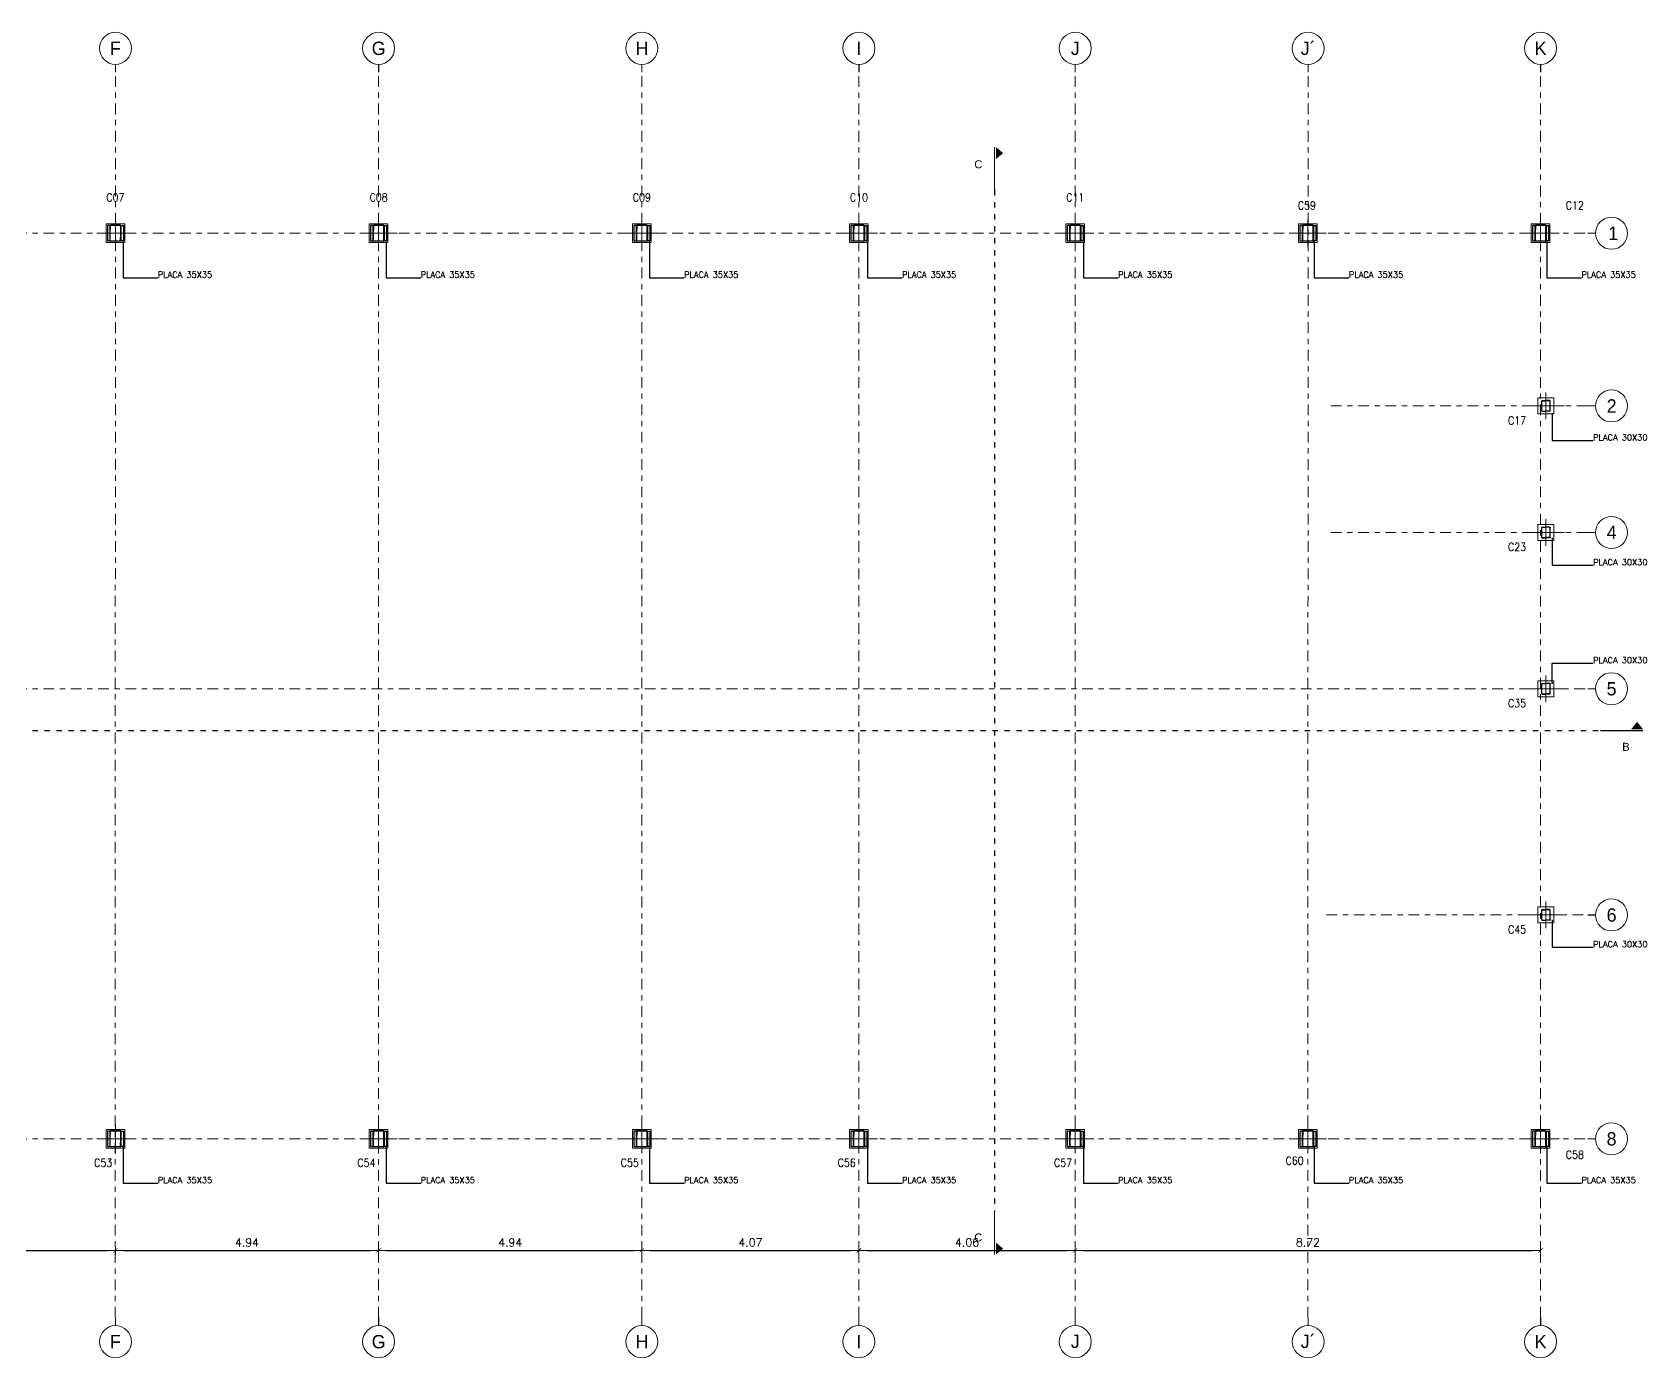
# Model space of a CAD drawing. Header units: metres. Extents: x 177 to 477, y -228 to -48.
# Drawn here: x 262.93 to 293.2, y -178.06 to -153.22 of the extents above; entities that cross this region are included whole.
import ezdxf
from ezdxf import colors
from ezdxf.entities.mleader import LeaderData, LeaderLine
from ezdxf.enums import TextEntityAlignment as Align
from ezdxf.math import Vec2, Vec3

# ---------------------------------------------------------------- set-up
doc = ezdxf.new("R2010")
doc.units = ezdxf.units.M
doc.linetypes.add('CYPE_RAYAPUNTO', pattern=[0.4125, 0.2025, -0.105, 0, -0.105])
doc.linetypes.add('DOT2', pattern=[0.125, 0, -0.125])
for name, color, linetype, lineweight in [('COLUMNAS_EJES', 1, 'Continuous', 9), ('COTAS', 160, 'Continuous', 0), ('EST_EJES', 160, 'Continuous', 0), ('PERFILES', 3, 'Continuous', 0), ('PILAR_HORMIGON', 3, 'Continuous', 20)]:
    doc.layers.add(name, color=color, linetype=linetype, lineweight=lineweight)
for name, color, linetype in [('CT-100-cota-01', 160, 'Continuous'), ('ES-Perfil 01', 3, 'Continuous'), ('EST-VISTA 2', 3, 'Continuous'), ('EST-VISTA 3', 1, 'Continuous'), ('LEYENDAS', 160, 'Continuous')]:
    doc.layers.add(name, color=color, linetype=linetype)
doc.styles.add('25-PRIMARIOS', font='', dxfattribs={"height": 0.1})
doc.styles.get("Standard").update_dxf_attribs({"font": 'romans.shx'})
doc.styles.add('TX-LOCAL50', font='GOTHIC.TTF', dxfattribs={"height": 0.125})
doc.styles.get('25-PRIMARIOS').set_extended_font_data('Helvetica')
doc.dimstyles.new('COTA_1-75', dxfattribs={"dimscale": 0.75, "dimtxt": 0.2, "dimasz": 0.2, "dimexe": 0, "dimexo": 0.7, "dimgap": 0.1, "dimtad": 1, "dimzin": 4, "dimdsep": 46, "dimtxsty": 'Standard', "dimblk1": 'COTA_N', "dimblk2": 'COTA_N', "dimsah": 1, "dimcen": 2, "dimse1": 1, "dimse2": 1, "dimclrd": 256, "dimclre": 256, "dimclrt": 256, "dimadec": 0, "dimazin": 0, "dimtfac": 1, "dimtix": 1, "dimtmove": 2, "dimatfit": 3, "dimldrblk": 'COTA_N', "dimfxl": 0, "dimtolj": 1, "dimtzin": 0, "dimarcsym": 0})

# ---------------------------------------------------------------- blocks, each defined once
blk = doc.blocks.new('Ejes de la columna')
at = {"layer": 'COLUMNAS_EJES'}
for p, q in [((0, -0.5), (0, 0.5)), ((-0.5, 0), (0.5, 0))]:
    blk.add_line(p, q, dxfattribs=at)
blk = doc.blocks.new('COTA_N')
for p, q in [((-1, 0), (0, 0)), ((0, 0.5), (0, -0.5))]:
    blk.add_line(p, q)
at = {"const_width": 0.065}
blk.add_lwpolyline([(0.14, 0.14), (0.28, 0.28), (0, 0), (-0.14, -0.14), (-0.28, -0.28)], dxfattribs=at)
blk = doc.blocks.new('*D436')
at = {"layer": 'COTAS', "lineweight": -2, "transparency": 16777216}
blk.add_line((259.702, -176.049), (264.337, -176.049), dxfattribs=at)
at = {"layer": 'Defpoints', "color": 0, "transparency": 16777216}
for p in [(259.552, -174.133), (264.487, -174.133), (264.487, -176.049)]:
    blk.add_point(p, dxfattribs=at)
at = {"layer": 'COTAS', "lineweight": -2, "transparency": 16777216, "xscale": 0.15, "yscale": 0.15, "zscale": 0.15, "rotation": 180}
blk.add_blockref('COTA_N', (259.552, -176.049), dxfattribs=at)
at = {"layer": 'COTAS', "lineweight": -2, "transparency": 16777216, "xscale": 0.15, "yscale": 0.15, "zscale": 0.15}
blk.add_blockref('COTA_N', (264.487, -176.049), dxfattribs=at)
at = {"layer": 'COTAS', "transparency": 16777216, "insert": (262.02, -175.899), "char_height": 0.15, "attachment_point": 5}
blk.add_mtext('\\A1;4.94', dxfattribs=at)
blk = doc.blocks.new('*D437')
at = {"layer": 'COTAS', "lineweight": -2, "transparency": 16777216}
blk.add_line((264.637, -176.049), (269.272, -176.049), dxfattribs=at)
at = {"layer": 'Defpoints', "color": 0, "transparency": 16777216}
for p in [(264.487, -174.133), (269.422, -174.133), (269.422, -176.049)]:
    blk.add_point(p, dxfattribs=at)
at = {"layer": 'COTAS', "lineweight": -2, "transparency": 16777216, "xscale": 0.15, "yscale": 0.15, "zscale": 0.15, "rotation": 180}
blk.add_blockref('COTA_N', (264.487, -176.049), dxfattribs=at)
at = {"layer": 'COTAS', "lineweight": -2, "transparency": 16777216, "xscale": 0.15, "yscale": 0.15, "zscale": 0.15}
blk.add_blockref('COTA_N', (269.422, -176.049), dxfattribs=at)
at = {"layer": 'COTAS', "transparency": 16777216, "insert": (266.955, -175.899), "char_height": 0.15, "attachment_point": 5}
blk.add_mtext('\\A1;4.94', dxfattribs=at)
blk = doc.blocks.new('*D438')
at = {"layer": 'COTAS', "lineweight": -2, "transparency": 16777216}
blk.add_line((269.572, -176.049), (274.207, -176.049), dxfattribs=at)
at = {"layer": 'Defpoints', "color": 0, "transparency": 16777216}
for p in [(269.422, -174.133), (274.357, -174.133), (274.357, -176.049)]:
    blk.add_point(p, dxfattribs=at)
at = {"layer": 'COTAS', "lineweight": -2, "transparency": 16777216, "xscale": 0.15, "yscale": 0.15, "zscale": 0.15, "rotation": 180}
blk.add_blockref('COTA_N', (269.422, -176.049), dxfattribs=at)
at = {"layer": 'COTAS', "lineweight": -2, "transparency": 16777216, "xscale": 0.15, "yscale": 0.15, "zscale": 0.15}
blk.add_blockref('COTA_N', (274.357, -176.049), dxfattribs=at)
at = {"layer": 'COTAS', "transparency": 16777216, "insert": (271.89, -175.899), "char_height": 0.15, "attachment_point": 5}
blk.add_mtext('\\A1;4.94', dxfattribs=at)
blk = doc.blocks.new('*D439')
at = {"layer": 'COTAS', "lineweight": -2, "transparency": 16777216}
blk.add_line((274.507, -176.049), (278.277, -176.049), dxfattribs=at)
at = {"layer": 'Defpoints', "color": 0, "transparency": 16777216}
for p in [(274.357, -174.133), (278.427, -174.133), (278.427, -176.049)]:
    blk.add_point(p, dxfattribs=at)
at = {"layer": 'COTAS', "lineweight": -2, "transparency": 16777216, "xscale": 0.15, "yscale": 0.15, "zscale": 0.15, "rotation": 180}
blk.add_blockref('COTA_N', (274.357, -176.049), dxfattribs=at)
at = {"layer": 'COTAS', "lineweight": -2, "transparency": 16777216, "xscale": 0.15, "yscale": 0.15, "zscale": 0.15}
blk.add_blockref('COTA_N', (278.427, -176.049), dxfattribs=at)
at = {"layer": 'COTAS', "transparency": 16777216, "insert": (276.392, -175.899), "char_height": 0.15, "attachment_point": 5}
blk.add_mtext('\\A1;4.07', dxfattribs=at)
blk = doc.blocks.new('*D440')
at = {"layer": 'COTAS', "lineweight": -2, "transparency": 16777216}
blk.add_line((278.577, -176.049), (282.332, -176.049), dxfattribs=at)
at = {"layer": 'Defpoints', "color": 0, "transparency": 16777216}
for p in [(278.427, -174.133), (282.482, -174.133), (282.482, -176.049)]:
    blk.add_point(p, dxfattribs=at)
at = {"layer": 'COTAS', "lineweight": -2, "transparency": 16777216, "xscale": 0.15, "yscale": 0.15, "zscale": 0.15, "rotation": 180}
blk.add_blockref('COTA_N', (278.427, -176.049), dxfattribs=at)
at = {"layer": 'COTAS', "lineweight": -2, "transparency": 16777216, "xscale": 0.15, "yscale": 0.15, "zscale": 0.15}
blk.add_blockref('COTA_N', (282.482, -176.049), dxfattribs=at)
at = {"layer": 'COTAS', "transparency": 16777216, "insert": (280.455, -175.899), "char_height": 0.15, "attachment_point": 5}
blk.add_mtext('\\A1;4.06', dxfattribs=at)
blk = doc.blocks.new('*D441')
at = {"layer": 'COTAS', "lineweight": -2, "transparency": 16777216}
blk.add_line((282.632, -176.049), (291.057, -176.049), dxfattribs=at)
at = {"layer": 'Defpoints', "color": 0, "transparency": 16777216}
for p in [(282.482, -174.269), (291.207, -174.194), (291.207, -176.049)]:
    blk.add_point(p, dxfattribs=at)
at = {"layer": 'COTAS', "lineweight": -2, "transparency": 16777216, "xscale": 0.15, "yscale": 0.15, "zscale": 0.15, "rotation": 180}
blk.add_blockref('COTA_N', (282.482, -176.049), dxfattribs=at)
at = {"layer": 'COTAS', "lineweight": -2, "transparency": 16777216, "xscale": 0.15, "yscale": 0.15, "zscale": 0.15}
blk.add_blockref('COTA_N', (291.207, -176.049), dxfattribs=at)
at = {"layer": 'COTAS', "transparency": 16777216, "insert": (286.845, -175.899), "char_height": 0.15, "attachment_point": 5}
blk.add_mtext('\\A1;8.72', dxfattribs=at)
blk = doc.blocks.new('placa 35x35')
at = {"layer": 'PILAR_HORMIGON', "color": 5}
blk.add_lwpolyline([(239.637, -136.742), (239.987, -136.742), (239.987, -136.392), (239.637, -136.392), (239.637, -136.742)], dxfattribs=at)
at = {"layer": 'COLUMNAS_EJES', "xscale": 0.7, "yscale": 0.5}
blk.add_blockref('Ejes de la columna', (239.812, -136.567), dxfattribs=at)
blk = doc.blocks.new('PLACA 30X30')
at = {"layer": 'PILAR_HORMIGON', "color": 5}
blk.add_lwpolyline([(234.349, -145.252), (234.649, -145.252), (234.649, -144.952), (234.349, -144.952), (234.349, -145.252)], close=True, dxfattribs=at)
at = {"layer": 'COLUMNAS_EJES', "yscale": 0.5}
for xscale in [0.7, 0.5]:
    blk.add_blockref('Ejes de la columna', (234.499, -145.102), dxfattribs=dict(at, xscale=xscale))
blk = doc.blocks.new('206.4x70x3.2')
at = {"layer": 'ES-Perfil 01'}
for p, q in [((0, -0.0968), (0, 0.0904)), ((0.0032, -0.0968), (0.0032, 0.0904)), ((0.0064, 0.0968), (0.08, 0.0968)), ((0.0064, 0.0936), (0.08, 0.0936)), ((0.08, 0.0968), (0.08, 0.0936)), ((0.0064, -0.1), (0.08, -0.1)), ((0.0064, -0.1032), (0.08, -0.1032)), ((0.08, -0.1), (0.08, -0.1032))]:
    blk.add_line(p, q, dxfattribs=at)
for centre, radius, start, end in [((0.0064, 0.0904), 0.0064, 90, 180), ((0.0064, 0.0904), 0.0032, 90, 180), ((0.0064, -0.0968), 0.0064, 180, 270), ((0.0064, -0.0968), 0.0032, 180, 270)]:
    blk.add_arc(centre, radius, start, end, dxfattribs=at)
blk = doc.blocks.new('*U607')
at = {"layer": 'EST-VISTA 2', "color": 2}
for points in [[(0.1436, 0.254), (-0.1436, 0.254), (-0.1436, 0.2508), (0.1436, 0.2508)], [(0.1436, 0.0476), (-0.1436, 0.0476), (-0.1436, 0.0508), (0.1436, 0.0508)]]:
    blk.add_lwpolyline(points, close=True, dxfattribs=at)
at = {"layer": 'EST-VISTA 3'}
for points in [[(-0.1436, 0.2508), (0.1436, 0.2508), (0.1436, 0.3016), (-0.1436, 0.3016)], [(-0.1436, 0.0508), (0.1436, 0.0508), (0.1436, 0), (-0.1436, 0)]]:
    blk.add_lwpolyline(points, close=True, dxfattribs=at)
at = {"layer": 'PERFILES'}
blk.add_blockref('206.4x70x3.2', (-0.15, 0.154), dxfattribs=at)
at = {"layer": 'PERFILES', "xscale": -1}
blk.add_blockref('206.4x70x3.2', (0.15, 0.154), dxfattribs=at)
blk = doc.blocks.new('*U608')
at = {"layer": 'PERFILES'}
blk.add_blockref('206.4x70x3.2', (-0.15, 0.154), dxfattribs=at)
at = {"layer": 'PERFILES', "xscale": -1}
blk.add_blockref('206.4x70x3.2', (0.01, 0.154), dxfattribs=at)
blk = doc.blocks.new('col')
at = {"rotation": 90}
for p in [(10.021, 16.97), (14.956, 16.97), (19.891, 16.97), (23.961, 16.97), (28.016, 16.97), (32.378, 16.97), (36.741, 16.97), (10.021, 0), (14.956, 0), (19.891, 0), (23.961, 0), (28.016, 0), (32.378, 0), (36.741, 0)]:
    blk.add_blockref('*U607', p, dxfattribs=at)
for p in [(36.76, 13.583), (36.76, 11.213), (36.76, 8.284), (36.76, 4.044)]:
    blk.add_blockref('*U608', p)
blk = doc.blocks.new('SIMB EJE EST VER 50')
at = {"const_width": 0.01}
blk.add_lwpolyline([(0, 0.075), (0, 0)], dxfattribs=at)
blk.add_circle((0, 0.225), 0.15)
at = {"style": 'TX-LOCAL50', "width": 0.98}
blk.add_attdef('EJE', text='', height=0.125, dxfattribs=at).set_placement((0, 0.1625), align=Align.CENTER)
blk = doc.blocks.new('SIMB EJE EST HOR 50')
at = {"const_width": 0.01}
blk.add_lwpolyline([(-0.075, 0), (0, 0)], dxfattribs=at)
blk.add_circle((-0.225, 0), 0.15)
at = {"style": 'TX-LOCAL50', "width": 0.98}
blk.add_attdef('EJE', (-0.275, -0.0625), '', height=0.125, dxfattribs=at)
blk = doc.blocks.new('EJES PA')
at = {"layer": 'EST_EJES', "linetype": 'CYPE_RAYAPUNTO'}
for p, q in [((29.505, -20.321), (29.509, 3.016)), ((34.44, -20.321), (34.444, 3.016)), ((39.375, -20.321), (39.379, 3.016)), ((43.445, -20.321), (43.449, 3.016)), ((47.5, -20.321), (47.504, 3.016)), ((51.865, -20.321), (51.869, 3.016)), ((56.225, -20.321), (56.229, 3.016)), ((-1.567, 0), (57.108, 0)), ((57.108, -3.236), (52.212, -3.236)), ((57.108, -5.606), (52.212, -5.606)), ((-1.567, -8.535), (57.108, -8.535)), ((52.212, -12.775), (57.108, -12.775)), ((-1.567, -16.97), (57.108, -16.97))]:
    blk.add_line(p, q, dxfattribs=at)
ref = blk.add_blockref('SIMB EJE EST VER 50', (29.509, 3.016), dxfattribs=dict(at, xscale=2, yscale=2, zscale=2))
ref.add_attrib('EJE', 'F', dxfattribs={"layer": '0', "height": 0.25, "style": 'TX-LOCAL50'}).set_placement((29.509, 3.341), align=Align.CENTER)
ref = blk.add_blockref('SIMB EJE EST VER 50', (34.444, 3.016), dxfattribs=dict(at, xscale=2, yscale=2, zscale=2))
ref.add_attrib('EJE', 'G', dxfattribs={"layer": '0', "height": 0.25, "style": 'TX-LOCAL50'}).set_placement((34.444, 3.341), align=Align.CENTER)
ref = blk.add_blockref('SIMB EJE EST VER 50', (39.379, 3.016), dxfattribs=dict(at, xscale=2, yscale=2, zscale=2))
ref.add_attrib('EJE', 'H', dxfattribs={"layer": '0', "height": 0.25, "style": 'TX-LOCAL50'}).set_placement((39.379, 3.341), align=Align.CENTER)
ref = blk.add_blockref('SIMB EJE EST VER 50', (43.449, 3.016), dxfattribs=dict(at, xscale=2, yscale=2, zscale=2))
ref.add_attrib('EJE', 'I', dxfattribs={"layer": '0', "height": 0.25, "style": 'TX-LOCAL50'}).set_placement((43.449, 3.341), align=Align.CENTER)
ref = blk.add_blockref('SIMB EJE EST VER 50', (47.504, 3.016), dxfattribs=dict(at, xscale=2, yscale=2, zscale=2))
ref.add_attrib('EJE', 'J', dxfattribs={"layer": '0', "height": 0.25, "style": 'TX-LOCAL50'}).set_placement((47.504, 3.341), align=Align.CENTER)
ref = blk.add_blockref('SIMB EJE EST VER 50', (51.869, 3.016), dxfattribs=dict(at, xscale=2, yscale=2, zscale=2))
ref.add_attrib('EJE', 'J´', dxfattribs={"layer": '0', "height": 0.25, "style": 'TX-LOCAL50'}).set_placement((51.869, 3.341), align=Align.CENTER)
ref = blk.add_blockref('SIMB EJE EST VER 50', (56.229, 3.016), dxfattribs=dict(at, xscale=2, yscale=2, zscale=2))
ref.add_attrib('EJE', 'K', dxfattribs={"layer": '0', "height": 0.25, "style": 'TX-LOCAL50'}).set_placement((56.229, 3.341), align=Align.CENTER)
ref = blk.add_blockref('SIMB EJE EST HOR 50', (57.108, 0), dxfattribs=dict(at, xscale=-2, yscale=2, zscale=2))
ref.add_attrib('EJE', '1', (57.495, -0.125), dxfattribs={"layer": '0', "height": 0.25, "style": 'TX-LOCAL50'})
ref = blk.add_blockref('SIMB EJE EST HOR 50', (57.108, -3.236), dxfattribs=dict(at, xscale=-2, yscale=2, zscale=2))
ref.add_attrib('EJE', '2', (57.467, -3.361), dxfattribs={"layer": '0', "height": 0.25, "style": 'TX-LOCAL50'})
ref = blk.add_blockref('SIMB EJE EST HOR 50', (57.108, -5.606), dxfattribs=dict(at, xscale=-2, yscale=2, zscale=2))
ref.add_attrib('EJE', '4', (57.467, -5.731), dxfattribs={"layer": '0', "height": 0.25, "style": 'TX-LOCAL50'})
ref = blk.add_blockref('SIMB EJE EST HOR 50', (57.108, -8.535), dxfattribs=dict(at, xscale=-2, yscale=2, zscale=2))
ref.add_attrib('EJE', '5', (57.466, -8.66), dxfattribs={"layer": '0', "height": 0.25, "style": 'TX-LOCAL50'})
ref = blk.add_blockref('SIMB EJE EST HOR 50', (57.108, -12.775), dxfattribs=dict(at, xscale=-2, yscale=2, zscale=2))
ref.add_attrib('EJE', '6', (57.466, -12.9), dxfattribs={"layer": '0', "height": 0.25, "style": 'TX-LOCAL50'})
ref = blk.add_blockref('SIMB EJE EST HOR 50', (57.108, -16.97), dxfattribs=dict(at, xscale=-2, yscale=2, zscale=2))
ref.add_attrib('EJE', '8', (57.466, -17.095), dxfattribs={"layer": '0', "height": 0.25, "style": 'TX-LOCAL50'})
ref = blk.add_blockref('SIMB EJE EST VER 50', (29.509, -20.321), dxfattribs=dict(at, xscale=-2, yscale=2, zscale=2, rotation=180))
ref.add_attrib('EJE', 'F', dxfattribs={"layer": '0', "height": 0.25, "style": 'TX-LOCAL50'}).set_placement((29.509, -20.896), align=Align.CENTER)
ref = blk.add_blockref('SIMB EJE EST VER 50', (34.444, -20.321), dxfattribs=dict(at, xscale=-2, yscale=2, zscale=2, rotation=180))
ref.add_attrib('EJE', 'G', dxfattribs={"layer": '0', "height": 0.25, "style": 'TX-LOCAL50'}).set_placement((34.444, -20.896), align=Align.CENTER)
ref = blk.add_blockref('SIMB EJE EST VER 50', (39.379, -20.321), dxfattribs=dict(at, xscale=-2, yscale=2, zscale=2, rotation=180))
ref.add_attrib('EJE', 'H', dxfattribs={"layer": '0', "height": 0.25, "style": 'TX-LOCAL50'}).set_placement((39.379, -20.896), align=Align.CENTER)
ref = blk.add_blockref('SIMB EJE EST VER 50', (43.445, -20.321), dxfattribs=dict(at, xscale=-2, yscale=2, zscale=2, rotation=180))
ref.add_attrib('EJE', 'I', dxfattribs={"layer": '0', "height": 0.25, "style": 'TX-LOCAL50'}).set_placement((43.445, -20.896), align=Align.CENTER)
ref = blk.add_blockref('SIMB EJE EST VER 50', (47.504, -20.321), dxfattribs=dict(at, xscale=-2, yscale=2, zscale=2, rotation=180))
ref.add_attrib('EJE', 'J', dxfattribs={"layer": '0', "height": 0.25, "style": 'TX-LOCAL50'}).set_placement((47.504, -20.89), align=Align.CENTER)
ref = blk.add_blockref('SIMB EJE EST VER 50', (51.869, -20.321), dxfattribs=dict(at, xscale=-2, yscale=2, zscale=2, rotation=180))
ref.add_attrib('EJE', 'J´', dxfattribs={"layer": '0', "height": 0.25, "style": 'TX-LOCAL50'}).set_placement((51.869, -20.89), align=Align.CENTER)
ref = blk.add_blockref('SIMB EJE EST VER 50', (56.229, -20.321), dxfattribs=dict(at, xscale=-2, yscale=2, zscale=2, rotation=180))
ref.add_attrib('EJE', 'K', dxfattribs={"layer": '0', "height": 0.25, "style": 'TX-LOCAL50'}).set_placement((56.229, -20.896), align=Align.CENTER)
blk = doc.blocks.new('CORTE SIMB')
at = {"ltscale": 10, "const_width": 0.015}
blk.add_lwpolyline([(0.267, 0.46), (0.267, -0.075)], dxfattribs=at)
at = {"ltscale": 10}
blk.add_lwpolyline([(0.25, 0, 0.15, 0, 0), (0.158, 0, 0, 0, 0)], format="xyseb", dxfattribs=at)
at = {"style": '25-PRIMARIOS'}
blk.add_attdef('CORTE', text='', height=0.1, dxfattribs=at).set_placement((0.543, 0.076), align=Align.MIDDLE)
blk = doc.blocks.new('CORTES')
at = {"layer": 'LEYENDAS', "linetype": 'DOT2'}
for p, q in [((22.882, 10.132), (22.882, -9.015)), ((-24.402, 0), (34.24, 0))]:
    blk.add_line(p, q, dxfattribs=at)
at = {"layer": 'LEYENDAS'}
ref = blk.add_blockref('CORTE SIMB', (23.283, 10.823), dxfattribs=dict(at, xscale=1.5, yscale=1.5, zscale=1.5, rotation=180))
ref.add_attrib('CORTE', 'C', dxfattribs={"layer": '0', "height": 0.15, "style": '25-PRIMARIOS'}).set_placement((22.579, 10.614), align=Align.MIDDLE)
ref = blk.add_blockref('CORTE SIMB', (34.93, 0.401), dxfattribs=dict(at, xscale=-1.5, yscale=1.5, zscale=1.5, rotation=90))
ref.add_attrib('CORTE', 'B', dxfattribs={"layer": '0', "height": 0.15, "style": '25-PRIMARIOS'}).set_placement((34.721, -0.303), align=Align.MIDDLE)
ref = blk.add_blockref('CORTE SIMB', (23.283, -9.705), dxfattribs=dict(at, xscale=-1.5, yscale=1.5, zscale=1.5))
ref.add_attrib('CORTE', 'C', dxfattribs={"layer": '0', "height": 0.15, "style": '25-PRIMARIOS'}).set_placement((22.579, -9.496), align=Align.MIDDLE)
blk = doc.blocks.new('_Dot')
at = {"color": 0, "linetype": 'ByBlock', "lineweight": -2}
blk.add_line((-0.5, 0), (-1, 0), dxfattribs=at)
at = {"color": 0, "linetype": 'ByBlock', "const_width": 0.5}
blk.add_lwpolyline([(-0.25, 0, 1), (0.25, 0, 1)], format="xyb", close=True, dxfattribs=at)

msp = doc.modelspace()

# ---------------------------------------------------------------- linework, layer by layer
at = {"layer": 'PILAR_HORMIGON'}
for points in [[(291.1574462, -160.3737822), (291.4574462, -160.3737822), (291.4574462, -160.0737822), (291.1574462, -160.0737822), (291.1574462, -160.3737822)], [(291.1574462, -162.7437822), (291.4574462, -162.7437822), (291.4574462, -162.4437822), (291.1574462, -162.4437822), (291.1574462, -162.7437822)], [(291.1574462, -165.673072), (291.4574462, -165.673072), (291.4574462, -165.373072), (291.1574462, -165.373072), (291.1574462, -165.673072)], [(291.1574462, -169.913072), (291.4574462, -169.913072), (291.4574462, -169.613072), (291.1574462, -169.613072), (291.1574462, -169.913072)]]:
    msp.add_lwpolyline(points, close=True, dxfattribs=at)

# ---------------------------------------------------------------- block references
for name, p in [('CORTES', (258.0862479, -166.3089999)), ('col', (254.6173767, -173.958072))]:
    msp.add_blockref(name, p)
at = {"layer": 'COLUMNAS_EJES'}
for p, xscale, yscale in [((264.4873767, -156.988072), 0.7, 0.55), ((269.4223767, -156.988072), 0.7, 0.55), ((274.3573767, -156.988072), 0.7, 0.55), ((278.4273767, -156.988072), 0.7, 0.55), ((282.4824462, -156.988072), 0.7, 0.55), ((291.2074462, -156.988072), 0.7, 0.55), ((291.3074462, -160.2237822), 0.5, 0.5), ((291.3074462, -162.5937822), 0.5, 0.5), ((291.3074462, -165.523072), 0.5, 0.5), ((291.3074462, -169.763072), 0.5, 0.5), ((264.4873767, -173.958072), 0.7, 0.55), ((264.4873767, -173.958072), 0.7, 0.55), ((269.4223767, -173.958072), 0.7, 0.55), ((269.4223767, -173.958072), 0.7, 0.55), ((274.3573767, -173.958072), 0.7, 0.55), ((274.3573767, -173.958072), 0.7, 0.55), ((278.4273767, -173.958072), 0.7, 0.55), ((278.4273767, -173.958072), 0.7, 0.55), ((282.4824462, -173.958072), 0.7, 0.55), ((282.4824462, -173.958072), 0.7, 0.55), ((291.2074462, -173.958072), 0.7, 0.55)]:
    msp.add_blockref('Ejes de la columna', p, dxfattribs=dict(at, xscale=xscale, yscale=yscale))
at = {"layer": 'CT-100-cota-01'}
for name, p in [('EJES PA', (234.9792203, -156.988072)), ('placa 35x35', (24.675, -20.421233)), ('placa 35x35', (29.61, -20.421233)), ('placa 35x35', (34.545, -20.421233)), ('placa 35x35', (38.615, -20.421233)), ('placa 35x35', (42.6700695, -20.421233)), ('placa 35x35', (47.0325695, -20.421233)), ('placa 35x35', (51.3950695, -20.421233)), ('PLACA 30X30', (56.8082513, -15.1219433)), ('PLACA 30X30', (56.8082513, -17.4919433)), ('PLACA 30X30', (56.8082513, -20.421233)), ('PLACA 30X30', (56.8082513, -24.661233)), ('placa 35x35', (24.675, -37.391233)), ('placa 35x35', (29.61, -37.391233)), ('placa 35x35', (34.545, -37.391233)), ('placa 35x35', (38.615, -37.391233)), ('placa 35x35', (42.6700695, -37.391233)), ('placa 35x35', (47.0325695, -37.391233)), ('placa 35x35', (51.3950695, -37.391233))]:
    msp.add_blockref(name, p, dxfattribs=at)

# ---------------------------------------------------------------- texts
at = {"layer": 'LEYENDAS', "linetype": 'ByBlock', "ltscale": 0.5, "width": 0.864}
for s, p in [('C07', (264.4873767, -156.315572)), ('C08', (269.4223767, -156.315572)), ('C09', (274.3573767, -156.315572)), ('C10', (278.4273767, -156.315572)), ('C11', (282.4824462, -156.315572)), ('C59', (286.8255637, -156.465572)), ('C12', (291.8488212, -156.465572)), ('C17', (290.7660712, -160.4962822)), ('C23', (290.7660712, -162.8662822)), ('C35', (290.7660712, -165.795572)), ('C45', (290.7660712, -170.035572)), ('C53', (264.258283, -174.405572)), ('C54', (269.193283, -174.405572)), ('C55', (274.1312283, -174.405572)), ('C56', (278.198283, -174.405572)), ('C57', (282.2533524, -174.405572)), ('C60', (286.59647, -174.3676584)), ('C58', (291.8488212, -174.255572))]:
    msp.add_text(s, height=0.15, dxfattribs=at).set_placement(p, align=Align.MIDDLE_CENTER)

# ---------------------------------------------------------------- dimensions: what is measured, and where the dimension line sits
at = {"layer": 'COTAS'}
for base, p1, p2, picture, middle in [((264.4873767148, -176.0491137972), (259.5523767148, -174.1330719874), (264.4873767148, -174.1330719874), '*D436', (262.0198767148, -175.8991137972)), ((269.4223767148, -176.0491137972), (264.4873767148, -174.1330719874), (269.4223767148, -174.1330719874), '*D437', (266.9548767148, -175.8991137972)), ((274.3573767148, -176.0491137972), (269.4223767148, -174.1330719874), (274.3573767148, -174.1330719874), '*D438', (271.8898767148, -175.8991137972)), ((278.4273767, -176.0491138), (274.3573767, -174.133072), (278.4273767, -174.133072), '*D439', (276.3923767, -175.8991138)), ((282.4824462, -176.0491138), (278.4273767, -174.133072), (282.4824462, -174.133072), '*D440', (280.4549114, -175.8991138)), ((291.207446183, -176.0491137972), (282.4824461848, -174.2686926852), (291.207446183, -174.1942103289), '*D441', (286.8449461839, -175.8991137972))]:
    dim = msp.add_linear_dim(base=base, p1=p1, p2=p2, dimstyle='COTA_1-75', dxfattribs=at)
    dim.commit()
    dim.dimension.update_dxf_attribs({"geometry": picture, "text_midpoint": middle})

# ---------------------------------------------------------------- leaders
at = {"layer": 'LEYENDAS'}
ml = msp.add_multileader_mtext('Standard', dxfattribs=at)
ml.set_content('PLACA 35X35', color=256)
ml.set_leader_properties()
ml.set_arrow_properties(name='DOT')
ml.build(insert=Vec2(0, 0))
ml.multileader.update_dxf_attribs({"text_left_attachment_type": 7, "text_right_attachment_type": 2, "dogleg_length": 0.03, "arrow_head_size": 0.03, "scale": 0.75})
ctx = ml.context
ctx.base_point, ctx.scale, ctx.char_height, ctx.arrow_head_size, ctx.landing_gap_size, ctx.plane_origin = Vec3(265.28399, -157.8199095), 0.75, 0.1125, 0.03, 0, Vec3(264.4601645, -157.1524304)
ctx.left_attachment, ctx.right_attachment = 7, 2
notes = []
notes.append((ctx, [(0, (1, 1, 0), (264.6351645, -157.8199095), (1, 0), 0.6488255, [(0, [(264.6351645, -157.1524304)], 0, [])])]))
ctx.mtext.insert, ctx.mtext.flow_direction = Vec3(265.28399, -157.7074095), 5
ml = msp.add_multileader_mtext('Standard', dxfattribs=at)
ml.set_content('PLACA 35X35', color=256)
ml.set_leader_properties()
ml.set_arrow_properties(name='DOT')
ml.build(insert=Vec2(0, 0))
ml.multileader.update_dxf_attribs({"text_left_attachment_type": 7, "text_right_attachment_type": 2, "dogleg_length": 0.03, "arrow_head_size": 0.03, "scale": 0.75})
ctx = ml.context
ctx.base_point, ctx.scale, ctx.char_height, ctx.arrow_head_size, ctx.landing_gap_size, ctx.plane_origin = Vec3(270.2113425, -157.8199095), 0.75, 0.1125, 0.03, 0, Vec3(269.387517, -157.1524304)
ctx.left_attachment, ctx.right_attachment = 7, 2
notes.append((ctx, [(0, (1, 1, 0), (269.562517, -157.8199095), (1, 0), 0.6488255, [(0, [(269.562517, -157.1524304)], 0, [])])]))
ctx.mtext.insert, ctx.mtext.flow_direction = Vec3(270.2113425, -157.7074095), 5
ml = msp.add_multileader_mtext('Standard', dxfattribs=at)
ml.set_content('PLACA 35X35', color=256)
ml.set_leader_properties()
ml.set_arrow_properties(name='DOT')
ml.build(insert=Vec2(0, 0))
ml.multileader.update_dxf_attribs({"text_left_attachment_type": 7, "text_right_attachment_type": 2, "dogleg_length": 0.03, "arrow_head_size": 0.03, "scale": 0.75})
ctx = ml.context
ctx.base_point, ctx.scale, ctx.char_height, ctx.arrow_head_size, ctx.landing_gap_size, ctx.plane_origin = Vec3(275.1504449, -157.8199095), 0.75, 0.1125, 0.03, 0, Vec3(274.3266195, -157.1524304)
ctx.left_attachment, ctx.right_attachment = 7, 2
notes.append((ctx, [(0, (1, 1, 0), (274.5016195, -157.8199095), (1, 0), 0.6488255, [(0, [(274.5016195, -157.1524304)], 0, [])])]))
ctx.mtext.insert, ctx.mtext.flow_direction = Vec3(275.1504449, -157.7074095), 5
ml = msp.add_multileader_mtext('Standard', dxfattribs=at)
ml.set_content('PLACA 35X35', color=256)
ml.set_leader_properties()
ml.set_arrow_properties(name='DOT')
ml.build(insert=Vec2(0, 0))
ml.multileader.update_dxf_attribs({"text_left_attachment_type": 7, "text_right_attachment_type": 2, "dogleg_length": 0.03, "arrow_head_size": 0.03, "scale": 0.75})
ctx = ml.context
ctx.base_point, ctx.scale, ctx.char_height, ctx.arrow_head_size, ctx.landing_gap_size, ctx.plane_origin = Vec3(279.2350789, -157.8199095), 0.75, 0.1125, 0.03, 0, Vec3(278.4112534, -157.1524304)
ctx.left_attachment, ctx.right_attachment = 7, 2
notes.append((ctx, [(0, (1, 1, 0), (278.5862534, -157.8199095), (1, 0), 0.6488255, [(0, [(278.5862534, -157.1524304)], 0, [])])]))
ctx.mtext.insert, ctx.mtext.flow_direction = Vec3(279.2350789, -157.7074095), 5
ml = msp.add_multileader_mtext('Standard', dxfattribs=at)
ml.set_content('PLACA 35X35', color=256)
ml.set_leader_properties()
ml.set_arrow_properties(name='DOT')
ml.build(insert=Vec2(0, 0))
ml.multileader.update_dxf_attribs({"text_left_attachment_type": 7, "text_right_attachment_type": 2, "dogleg_length": 0.03, "arrow_head_size": 0.03, "scale": 0.75})
ctx = ml.context
ctx.base_point, ctx.scale, ctx.char_height, ctx.arrow_head_size, ctx.landing_gap_size, ctx.plane_origin = Vec3(283.2870256, -157.8199095), 0.75, 0.1125, 0.03, 0, Vec3(282.4632001, -157.1524304)
ctx.left_attachment, ctx.right_attachment = 7, 2
notes.append((ctx, [(0, (1, 1, 0), (282.6382001, -157.8199095), (1, 0), 0.6488255, [(0, [(282.6382001, -157.1524304)], 0, [])])]))
ctx.mtext.insert, ctx.mtext.flow_direction = Vec3(283.2870256, -157.7074095), 5
ml = msp.add_multileader_mtext('Standard', dxfattribs=at)
ml.set_content('PLACA 35X35', color=256)
ml.set_leader_properties()
ml.set_arrow_properties(name='DOT')
ml.build(insert=Vec2(0, 0))
ml.multileader.update_dxf_attribs({"text_left_attachment_type": 7, "text_right_attachment_type": 2, "dogleg_length": 0.03, "arrow_head_size": 0.03, "scale": 0.75})
ctx = ml.context
ctx.base_point, ctx.scale, ctx.char_height, ctx.arrow_head_size, ctx.landing_gap_size, ctx.plane_origin = Vec3(287.6140291, -157.8199095), 0.75, 0.1125, 0.03, 0, Vec3(286.7902037, -157.1524304)
ctx.left_attachment, ctx.right_attachment = 7, 2
notes.append((ctx, [(0, (1, 1, 0), (286.9652037, -157.8199095), (1, 0), 0.6488255, [(0, [(286.9652037, -157.1524304)], 0, [])])]))
ctx.mtext.insert, ctx.mtext.flow_direction = Vec3(287.6140291, -157.7074095), 5
ml = msp.add_multileader_mtext('Standard', dxfattribs=at)
ml.set_content('PLACA 35X35', color=256)
ml.set_leader_properties()
ml.set_arrow_properties(name='DOT')
ml.build(insert=Vec2(0, 0))
ml.multileader.update_dxf_attribs({"text_left_attachment_type": 7, "text_right_attachment_type": 2, "dogleg_length": 0.03, "arrow_head_size": 0.03, "scale": 0.75})
ctx = ml.context
ctx.base_point, ctx.scale, ctx.char_height, ctx.arrow_head_size, ctx.landing_gap_size, ctx.plane_origin = Vec3(291.9750527, -157.8199095), 0.75, 0.1125, 0.03, 0, Vec3(291.1512273, -157.1524304)
ctx.left_attachment, ctx.right_attachment = 7, 2
notes.append((ctx, [(0, (1, 1, 0), (291.3262273, -157.8199095), (1, 0), 0.6488255, [(0, [(291.3262273, -157.1524304)], 0, [])])]))
ctx.mtext.insert, ctx.mtext.flow_direction = Vec3(291.9750527, -157.7074095), 5
ml = msp.add_multileader_mtext('Standard', dxfattribs=at)
ml.set_content('PLACA 30X30', color=256)
ml.set_leader_properties()
ml.set_arrow_properties(name='DOT')
ml.build(insert=Vec2(0, 0))
ml.multileader.update_dxf_attribs({"text_left_attachment_type": 7, "text_right_attachment_type": 2, "dogleg_length": 0.03, "arrow_head_size": 0.03, "scale": 0.75})
ctx = ml.context
ctx.base_point, ctx.scale, ctx.char_height, ctx.arrow_head_size, ctx.landing_gap_size, ctx.plane_origin = Vec3(292.1937816, -160.8702598), 0.75, 0.1125, 0.03, 0, Vec3(291.4256062, -160.3688329)
ctx.left_attachment, ctx.right_attachment = 7, 2
notes.append((ctx, [(0, (1, 1, 0), (291.4256062, -160.8702598), (1, 0), 0.7681754, [(0, [(291.4256062, -160.3688329)], 0, [])])]))
ctx.mtext.insert, ctx.mtext.flow_direction = Vec3(292.1937816, -160.7577598), 5
ml = msp.add_multileader_mtext('Standard', dxfattribs=at)
ml.set_content('PLACA 30X30', color=256)
ml.set_leader_properties()
ml.set_arrow_properties(name='DOT')
ml.build(insert=Vec2(0, 0))
ml.multileader.update_dxf_attribs({"text_left_attachment_type": 7, "text_right_attachment_type": 2, "dogleg_length": 0.03, "arrow_head_size": 0.03, "scale": 0.75})
ctx = ml.context
ctx.base_point, ctx.scale, ctx.char_height, ctx.arrow_head_size, ctx.landing_gap_size, ctx.plane_origin = Vec3(292.1937816, -163.2084571), 0.75, 0.1125, 0.03, 0, Vec3(291.4256062, -162.7070302)
ctx.left_attachment, ctx.right_attachment = 7, 2
notes.append((ctx, [(0, (1, 1, 0), (291.4256062, -163.2084571), (1, 0), 0.7681754, [(0, [(291.4256062, -162.7070302)], 0, [])])]))
ctx.mtext.insert, ctx.mtext.flow_direction = Vec3(292.1937816, -163.0959571), 5
ml = msp.add_multileader_mtext('Standard', dxfattribs=at)
ml.set_content('PLACA 30X30', color=256)
ml.set_leader_properties()
ml.set_arrow_properties(name='DOT')
ml.build(insert=Vec2(0, 0))
ml.multileader.update_dxf_attribs({"text_left_attachment_type": 7, "text_right_attachment_type": 2, "dogleg_length": 0.03, "arrow_head_size": 0.03, "scale": 0.75})
ctx = ml.context
ctx.base_point, ctx.scale, ctx.char_height, ctx.arrow_head_size, ctx.landing_gap_size, ctx.plane_origin = Vec3(292.1937816, -165.044167), 0.75, 0.1125, 0.03, 0, Vec3(291.4256062, -165.4217071)
ctx.left_attachment, ctx.right_attachment = 7, 2
notes.append((ctx, [(0, (1, 1, 0), (291.4256062, -165.044167), (1, 0), 0.7681754, [(0, [(291.4256062, -165.4217071)], 0, [])])]))
ctx.mtext.insert, ctx.mtext.flow_direction = Vec3(292.1937816, -164.931667), 5
ml = msp.add_multileader_mtext('Standard', dxfattribs=at)
ml.set_content('PLACA 30X30', color=256)
ml.set_leader_properties()
ml.set_arrow_properties(name='DOT')
ml.build(insert=Vec2(0, 0))
ml.multileader.update_dxf_attribs({"text_left_attachment_type": 7, "text_right_attachment_type": 2, "dogleg_length": 0.03, "arrow_head_size": 0.03, "scale": 0.75})
ctx = ml.context
ctx.base_point, ctx.scale, ctx.char_height, ctx.arrow_head_size, ctx.landing_gap_size, ctx.plane_origin = Vec3(292.1937816, -170.3680953), 0.75, 0.1125, 0.03, 0, Vec3(291.4256062, -169.8666684)
ctx.left_attachment, ctx.right_attachment = 7, 2
notes.append((ctx, [(0, (1, 1, 0), (291.4256062, -170.3680953), (1, 0), 0.7681754, [(0, [(291.4256062, -169.8666684)], 0, [])])]))
ctx.mtext.insert, ctx.mtext.flow_direction = Vec3(292.1937816, -170.2555953), 5
ml = msp.add_multileader_mtext('Standard', dxfattribs=at)
ml.set_content('PLACA 35X35', color=256)
ml.set_leader_properties()
ml.set_arrow_properties(name='DOT')
ml.build(insert=Vec2(0, 0))
ml.multileader.update_dxf_attribs({"text_left_attachment_type": 7, "text_right_attachment_type": 2, "dogleg_length": 0.03, "arrow_head_size": 0.03, "scale": 0.75})
ctx = ml.context
ctx.base_point, ctx.scale, ctx.char_height, ctx.arrow_head_size, ctx.landing_gap_size, ctx.plane_origin = Vec3(265.28399, -174.7868683), 0.75, 0.1125, 0.03, 0, Vec3(264.4601645, -174.1193892)
ctx.left_attachment, ctx.right_attachment = 7, 2
notes.append((ctx, [(0, (1, 1, 0), (264.6351645, -174.7868683), (1, 0), 0.6488255, [(0, [(264.6351645, -174.1193892)], 0, [])])]))
ctx.mtext.insert, ctx.mtext.flow_direction = Vec3(265.28399, -174.6743683), 5
ml = msp.add_multileader_mtext('Standard', dxfattribs=at)
ml.set_content('PLACA 35X35', color=256)
ml.set_leader_properties()
ml.set_arrow_properties(name='DOT')
ml.build(insert=Vec2(0, 0))
ml.multileader.update_dxf_attribs({"text_left_attachment_type": 7, "text_right_attachment_type": 2, "dogleg_length": 0.03, "arrow_head_size": 0.03, "scale": 0.75})
ctx = ml.context
ctx.base_point, ctx.scale, ctx.char_height, ctx.arrow_head_size, ctx.landing_gap_size, ctx.plane_origin = Vec3(270.2113425, -174.7868683), 0.75, 0.1125, 0.03, 0, Vec3(269.387517, -174.1193892)
ctx.left_attachment, ctx.right_attachment = 7, 2
notes.append((ctx, [(0, (1, 1, 0), (269.562517, -174.7868683), (1, 0), 0.6488255, [(0, [(269.562517, -174.1193892)], 0, [])])]))
ctx.mtext.insert, ctx.mtext.flow_direction = Vec3(270.2113425, -174.6743683), 5
ml = msp.add_multileader_mtext('Standard', dxfattribs=at)
ml.set_content('PLACA 35X35', color=256)
ml.set_leader_properties()
ml.set_arrow_properties(name='DOT')
ml.build(insert=Vec2(0, 0))
ml.multileader.update_dxf_attribs({"text_left_attachment_type": 7, "text_right_attachment_type": 2, "dogleg_length": 0.03, "arrow_head_size": 0.03, "scale": 0.75})
ctx = ml.context
ctx.base_point, ctx.scale, ctx.char_height, ctx.arrow_head_size, ctx.landing_gap_size, ctx.plane_origin = Vec3(275.1504449, -174.7868683), 0.75, 0.1125, 0.03, 0, Vec3(274.3266195, -174.1193892)
ctx.left_attachment, ctx.right_attachment = 7, 2
notes.append((ctx, [(0, (1, 1, 0), (274.5016195, -174.7868683), (1, 0), 0.6488255, [(0, [(274.5016195, -174.1193892)], 0, [])])]))
ctx.mtext.insert, ctx.mtext.flow_direction = Vec3(275.1504449, -174.6743683), 5
ml = msp.add_multileader_mtext('Standard', dxfattribs=at)
ml.set_content('PLACA 35X35', color=256)
ml.set_leader_properties()
ml.set_arrow_properties(name='DOT')
ml.build(insert=Vec2(0, 0))
ml.multileader.update_dxf_attribs({"text_left_attachment_type": 7, "text_right_attachment_type": 2, "dogleg_length": 0.03, "arrow_head_size": 0.03, "scale": 0.75})
ctx = ml.context
ctx.base_point, ctx.scale, ctx.char_height, ctx.arrow_head_size, ctx.landing_gap_size, ctx.plane_origin = Vec3(279.2350789, -174.7868683), 0.75, 0.1125, 0.03, 0, Vec3(278.4112534, -174.1193892)
ctx.left_attachment, ctx.right_attachment = 7, 2
notes.append((ctx, [(0, (1, 1, 0), (278.5862534, -174.7868683), (1, 0), 0.6488255, [(0, [(278.5862534, -174.1193892)], 0, [])])]))
ctx.mtext.insert, ctx.mtext.flow_direction = Vec3(279.2350789, -174.6743683), 5
ml = msp.add_multileader_mtext('Standard', dxfattribs=at)
ml.set_content('PLACA 35X35', color=256)
ml.set_leader_properties()
ml.set_arrow_properties(name='DOT')
ml.build(insert=Vec2(0, 0))
ml.multileader.update_dxf_attribs({"text_left_attachment_type": 7, "text_right_attachment_type": 2, "dogleg_length": 0.03, "arrow_head_size": 0.03, "scale": 0.75})
ctx = ml.context
ctx.base_point, ctx.scale, ctx.char_height, ctx.arrow_head_size, ctx.landing_gap_size, ctx.plane_origin = Vec3(283.2870256, -174.7868683), 0.75, 0.1125, 0.03, 0, Vec3(282.4632001, -174.1193892)
ctx.left_attachment, ctx.right_attachment = 7, 2
notes.append((ctx, [(0, (1, 1, 0), (282.6382001, -174.7868683), (1, 0), 0.6488255, [(0, [(282.6382001, -174.1193892)], 0, [])])]))
ctx.mtext.insert, ctx.mtext.flow_direction = Vec3(283.2870256, -174.6743683), 5
ml = msp.add_multileader_mtext('Standard', dxfattribs=at)
ml.set_content('PLACA 35X35', color=256)
ml.set_leader_properties()
ml.set_arrow_properties(name='DOT')
ml.build(insert=Vec2(0, 0))
ml.multileader.update_dxf_attribs({"text_left_attachment_type": 7, "text_right_attachment_type": 2, "dogleg_length": 0.03, "arrow_head_size": 0.03, "scale": 0.75})
ctx = ml.context
ctx.base_point, ctx.scale, ctx.char_height, ctx.arrow_head_size, ctx.landing_gap_size, ctx.plane_origin = Vec3(287.6140291, -174.7868683), 0.75, 0.1125, 0.03, 0, Vec3(286.7902037, -174.1193892)
ctx.left_attachment, ctx.right_attachment = 7, 2
notes.append((ctx, [(0, (1, 1, 0), (286.9652037, -174.7868683), (1, 0), 0.6488255, [(0, [(286.9652037, -174.1193892)], 0, [])])]))
ctx.mtext.insert, ctx.mtext.flow_direction = Vec3(287.6140291, -174.6743683), 5
ml = msp.add_multileader_mtext('Standard', dxfattribs=at)
ml.set_content('PLACA 35X35', color=256)
ml.set_leader_properties()
ml.set_arrow_properties(name='DOT')
ml.build(insert=Vec2(0, 0))
ml.multileader.update_dxf_attribs({"text_left_attachment_type": 7, "text_right_attachment_type": 2, "dogleg_length": 0.03, "arrow_head_size": 0.03, "scale": 0.75})
ctx = ml.context
ctx.base_point, ctx.scale, ctx.char_height, ctx.arrow_head_size, ctx.landing_gap_size, ctx.plane_origin = Vec3(291.9750527, -174.7868683), 0.75, 0.1125, 0.03, 0, Vec3(291.1512273, -174.1193892)
ctx.left_attachment, ctx.right_attachment = 7, 2
notes.append((ctx, [(0, (1, 1, 0), (291.3262273, -174.7868683), (1, 0), 0.6488255, [(0, [(291.3262273, -174.1193892)], 0, [])])]))
ctx.mtext.insert, ctx.mtext.flow_direction = Vec3(291.9750527, -174.6743683), 5
for ctx, leaders in notes:
    for number, flags, end, landing, length, lines in leaders:
        leader = LeaderData()
        leader.index, (leader.has_last_leader_line, leader.has_dogleg_vector, leader.attachment_direction) = number, flags
        leader.last_leader_point, leader.dogleg_vector, leader.dogleg_length = Vec3(end), Vec3(landing), length
        for number, points, colour, breaks in lines:
            line = LeaderLine()
            line.index, line.vertices, line.color, line.breaks = number, Vec3.list(points), colors.encode_raw_color(colour), breaks
            leader.lines.append(line)
        ctx.leaders.append(leader)

doc.saveas('drawing.dxf')
